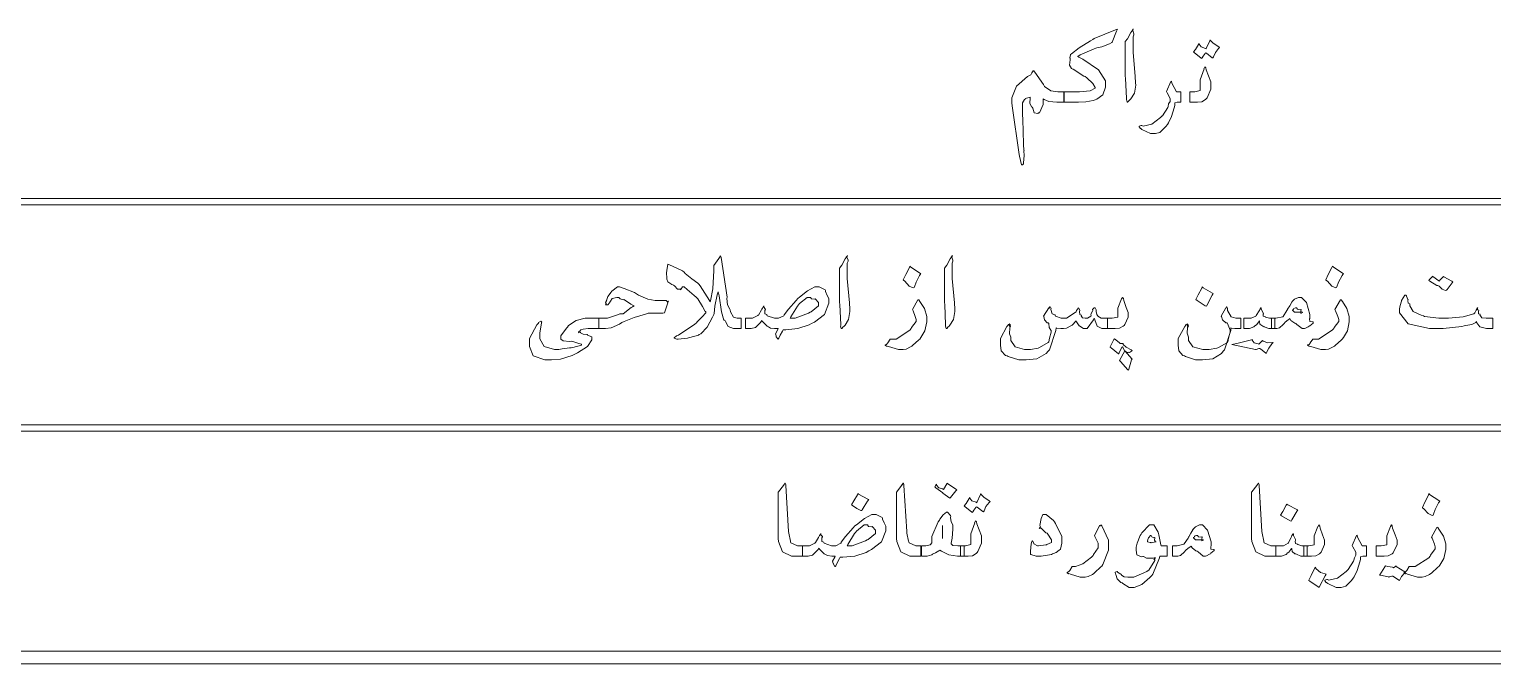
# Model space of a CAD drawing. Header units: metres. Extents: x 294 to 1101, y -498 to -355.
# Drawn here: x 756.61 to 763.42, y -383.82 to -380.87 of the extents above; entities that cross this region are included whole.
import ezdxf

# ---------------------------------------------------------------- set-up
doc = ezdxf.new("R2010")
doc.units = ezdxf.units.M
doc.layers.add('19-JARDINERIA', color=80, linetype='Continuous', lineweight=0)

msp = doc.modelspace()

# ---------------------------------------------------------------- linework, layer by layer
at = {"layer": '19-JARDINERIA', "color": 251}
for points in [[(761.6721, -380.8723), (761.6681, -380.881), (761.6473, -380.9326), (761.6463, -380.9343), (761.6354, -380.9399), (761.5985, -380.9535), (761.5754, -380.9584), (761.5714, -380.9602), (761.564, -380.9633), (761.4987, -380.9916), (761.4927, -380.995), (761.4914, -380.9957), (761.4874, -380.9978), (761.4874, -380.9985), (761.4874, -380.9985), (761.4918, -381.0013), (761.4927, -381.0017), (761.5116, -381.0111), (761.5831, -381.0603), (761.6168, -381.1122), (761.6168, -381.1297), (761.6168, -381.1412), (761.6044, -381.1771), (761.5758, -381.1966), (761.5676, -381.2001), (761.5586, -381.2029), (761.5243, -381.2099), (761.4902, -381.2113), (761.4791, -381.2113), (761.4231, -381.2113), (761.4231, -381.1628), (761.4783, -381.1628), (761.495, -381.1628), (761.5449, -381.1579), (761.5684, -381.1464), (761.5684, -381.1426), (761.5684, -381.1426), (761.5567, -381.1237), (761.5298, -381.0979), (761.5222, -381.0924), (761.5163, -381.0903), (761.4662, -381.0575), (761.4617, -381.0554), (761.4577, -381.0543), (761.4494, -381.0383), (761.4518, -381.0142), (761.4518, -381.0062), (761.4507, -381.0055), (761.4537, -380.9909), (761.4541, -380.9902), (761.4575, -380.9867), (761.494, -380.9584), (761.5459, -380.9256), (761.557, -380.92), (761.5633, -380.9152), (761.6623, -380.8754), (761.6721, -380.8723)], [(761.7565, -381.1206), (761.7568, -381.1314), (761.751, -381.1687), (761.7342, -381.1949), (761.7292, -381.2008), (761.726, -381.2033), (761.7192, -381.2113), (761.7171, -381.2113), (761.7164, -381.2113), (761.7137, -381.1991), (761.7141, -381.197), (761.7141, -381.1921), (761.7096, -381.1007), (761.708, -381.0889), (761.708, -381.0491), (761.708, -380.9595), (761.708, -380.9298), (761.708, -380.9298), (761.719, -380.9159), (761.7349, -380.8869), (761.7391, -380.8813), (761.7391, -380.8813), (761.74, -380.8796), (761.7449, -380.8723), (761.7466, -380.8723), (761.7457, -380.8723), (761.7432, -380.8785), (761.7482, -380.8935), (761.7482, -380.8981), (761.7445, -380.9071), (761.7444, -380.9786), (761.7548, -381.091), (761.7565, -381.1206)], [(762.1473, -380.9577), (762.1414, -380.9619), (762.1272, -380.9804), (762.1185, -380.9999), (762.1155, -381.0048), (762.1126, -381.0045), (762.0856, -380.9835), (762.0822, -380.9811), (762.0793, -380.9853), (762.071, -380.9971), (762.0657, -381.0052), (762.064, -381.0076), (762.061, -381.0066), (762.0294, -380.9804), (762.0254, -380.9776), (762.0254, -380.9776), (762.0349, -380.9664), (762.0496, -380.9431), (762.0527, -380.9389), (762.0517, -380.9413), (762.0615, -380.9542), (762.0817, -380.9609), (762.0852, -380.963), (762.0838, -380.9612), (762.1013, -380.9253), (762.1034, -380.9207), (762.1024, -380.9225), (762.1168, -380.9368), (762.1427, -380.9539), (762.1473, -380.9577)], [(762.1056, -381.1356), (762.1056, -381.1506), (762.0897, -381.1904), (762.0867, -381.1946), (762.0822, -381.1987), (762.0648, -381.2092), (762.0449, -381.2113), (762.0383, -381.2113), (762.0087, -381.2113), (762.0087, -381.1628), (762.0231, -381.1628), (762.0316, -381.1628), (762.0572, -381.1572), (762.0572, -381.1555), (762.0572, -381.1433), (762.0572, -381.1164), (762.0572, -381.1077), (762.0746, -381.0561), (762.0742, -381.0561), (762.0778, -381.047), (762.0791, -381.047), (762.079, -381.047), (762.0823, -381.0515), (762.0829, -381.0522), (762.0844, -381.0603), (762.1056, -381.1168), (762.1056, -381.1356)], [(761.4244, -381.2113), (761.4017, -381.2113), (761.3894, -381.2113), (761.353, -381.2075), (761.3303, -381.1987), (761.3267, -381.1963), (761.3267, -381.1994), (761.3267, -381.2068), (761.3267, -381.2092), (761.3267, -381.2221), (761.3097, -381.2612), (761.304, -381.2612), (761.3012, -381.2633), (761.2849, -381.2601), (761.2777, -381.2385), (761.276, -381.234), (761.2721, -381.2333), (761.2639, -381.2158), (761.2665, -381.1918), (761.2662, -381.1872), (761.262, -381.189), (761.2493, -381.1928), (761.2446, -381.1946), (761.2435, -381.1956), (761.24, -381.1984), (761.2298, -381.2148), (761.2298, -381.2204), (761.2298, -381.2469), (761.2323, -381.3131), (761.2329, -381.3257), (761.2333, -381.3452), (761.2354, -381.4077), (761.2372, -381.4338), (761.2374, -381.4352), (761.2367, -381.4384), (761.2374, -381.4572), (761.2374, -381.4635), (761.2369, -381.4718), (761.2344, -381.497), (761.231, -381.5018), (761.2298, -381.5018), (761.2263, -381.5018), (761.2166, -381.4628), (761.2155, -381.4551), (761.1829, -381.228), (761.1829, -381.228), (761.1814, -381.2137), (761.1814, -381.2092), (761.1814, -381.1911), (761.203, -381.1373), (761.2539, -381.091), (761.2684, -381.0833), (761.2684, -381.0833), (761.2732, -381.0742), (761.2804, -381.0658), (761.2828, -381.0658), (761.2826, -381.0658), (761.2868, -381.0704), (761.2874, -381.0714), (761.3283, -381.1297), (761.3332, -381.138), (761.3627, -381.1586), (761.3947, -381.1628), (761.4054, -381.1628), (761.4244, -381.1628), (761.4244, -381.2113)], [(761.966, -381.2113), (761.9531, -381.2113), (761.9495, -381.2113), (761.9389, -381.2148), (761.9391, -381.2239), (761.9387, -381.2266), (761.9357, -381.2375), (761.9236, -381.2772), (761.909, -381.3079), (761.9047, -381.3142), (761.8971, -381.3243), (761.8698, -381.3515), (761.8483, -381.3567), (761.8411, -381.3567), (761.8261, -381.3567), (761.786, -381.3379), (761.7813, -381.3341), (761.7796, -381.3341), (761.7722, -381.326), (761.7722, -381.3233), (761.7722, -381.3233), (761.7828, -381.3194), (761.785, -381.3198), (761.7921, -381.3229), (761.8316, -381.3138), (761.8721, -381.2821), (761.8797, -381.2741), (761.8816, -381.2741), (761.9065, -381.2354), (761.9084, -381.2312), (761.9077, -381.2308), (761.9101, -381.2183), (761.9175, -381.2075), (761.9175, -381.2036), (761.9175, -381.1935), (761.9024, -381.1677), (761.8994, -381.1621), (761.9205, -381.1143), (761.9205, -381.1143), (761.9226, -381.114), (761.9228, -381.1143), (761.9255, -381.1224), (761.9472, -381.1628), (761.9546, -381.1628), (761.966, -381.1628), (761.966, -381.2113)], [(759.9213, -382.2639), (759.8948, -382.2639), (759.8865, -382.2639), (759.8617, -382.254), (759.8481, -382.2309), (759.8456, -382.2245), (759.8418, -382.2241), (759.8303, -382.1859), (759.8189, -382.1112), (759.8153, -382.0928), (759.8097, -382.1072), (759.7988, -382.1592), (759.7958, -382.1933), (759.7941, -382.1988), (759.7883, -382.211), (759.7631, -382.257), (759.7343, -382.2873), (759.7268, -382.2919), (759.7239, -382.2949), (759.6835, -382.3058), (759.6775, -382.307), (759.6717, -382.3083), (759.6291, -382.3123), (759.6261, -382.3123), (759.6231, -382.3121), (759.6094, -382.3082), (759.6094, -382.307), (759.6094, -382.307), (759.6213, -382.2975), (759.6238, -382.2964), (759.6307, -382.2943), (759.7058, -382.2432), (759.7139, -382.2366), (759.7175, -382.2328), (759.7409, -382.2092), (759.757, -382.1904), (759.757, -382.1844), (759.754, -382.1836), (759.7413, -382.1615), (759.7203, -382.125), (759.7131, -382.117), (759.7025, -382.1091), (759.6708, -382.0814), (759.656, -382.0693), (759.6511, -382.0693), (759.6495, -382.0693), (759.6465, -382.0737), (759.6458, -382.0746), (759.6443, -382.0769), (759.639, -382.0835), (759.639, -382.0791), (759.639, -382.0791), (759.6378, -382.0807), (759.6261, -382.0797), (759.611, -382.0646), (759.6064, -382.0618), (759.5992, -382.0593), (759.5799, -382.0461), (759.5756, -382.0345), (759.5754, -382.033), (759.5754, -382.033), (759.5752, -382.0012), (759.5754, -381.9966), (759.5758, -381.9934), (759.5799, -381.9649), (759.5814, -381.9649), (759.5846, -381.9655), (759.6482, -381.9951), (759.6571, -382.0012), (759.6617, -382.0078), (759.6916, -382.0326), (759.7205, -382.0523), (759.7245, -382.0565), (759.7307, -382.0644), (759.7741, -382.1325), (759.776, -382.1397), (759.7788, -382.1344), (759.7904, -382.0788), (759.7953, -381.9933), (759.7949, -381.9732), (759.7943, -381.9711), (759.818, -381.9376), (759.8206, -381.9331), (759.8206, -381.9331), (759.8255, -381.9248), (759.8259, -381.9248), (759.8259, -381.9248), (759.8286, -381.9316), (759.8289, -381.9331), (759.857, -382.117), (759.8547, -382.1238), (759.8583, -382.1526), (759.8687, -382.1736), (759.8698, -382.1768), (759.8715, -382.1855), (759.8857, -382.2105), (759.9028, -382.2154), (759.9084, -382.2154), (759.9213, -382.2154), (759.9213, -382.2639)], [(760.4271, -382.173), (760.4275, -382.184), (760.4217, -382.2211), (760.4048, -382.2474), (760.3999, -382.2533), (760.3966, -382.2557), (760.3898, -382.2639), (760.3878, -382.2639), (760.387, -382.2639), (760.3843, -382.2518), (760.3847, -382.2495), (760.3847, -382.2445), (760.3802, -382.1532), (760.3787, -382.1413), (760.3787, -382.1015), (760.3787, -382.012), (760.3787, -381.9823), (760.3787, -381.9823), (760.3897, -381.9682), (760.4055, -381.9395), (760.4097, -381.9338), (760.4097, -381.9338), (760.4106, -381.9319), (760.4156, -381.9248), (760.4173, -381.9248), (760.4163, -381.9248), (760.4139, -381.9312), (760.4188, -381.9461), (760.4188, -381.9505), (760.4152, -381.9598), (760.415, -382.0313), (760.4254, -382.1433), (760.4271, -382.173)], [(760.9153, -382.173), (760.9157, -382.184), (760.9099, -382.2211), (760.893, -382.2474), (760.8881, -382.2533), (760.8849, -382.2557), (760.8781, -382.2639), (760.876, -382.2639), (760.8752, -382.2639), (760.8725, -382.2518), (760.8729, -382.2495), (760.8729, -382.2445), (760.8684, -382.1532), (760.8669, -382.1413), (760.8669, -382.1015), (760.8669, -382.012), (760.8669, -381.9823), (760.8669, -381.9823), (760.8779, -381.9682), (760.8938, -381.9395), (760.8979, -381.9338), (760.8979, -381.9338), (760.8989, -381.9319), (760.9038, -381.9248), (760.9055, -381.9248), (760.9046, -381.9248), (760.9021, -381.9312), (760.907, -381.9461), (760.907, -381.9505), (760.9034, -381.9598), (760.9032, -382.0313), (760.9136, -382.1433), (760.9153, -382.173)], [(760.7575, -382.008), (760.7518, -382.0163), (760.7354, -382.0476), (760.7272, -382.0693), (760.7257, -382.0731), (760.7218, -382.0748), (760.7034, -382.0657), (760.6829, -382.0432), (760.6766, -382.039), (760.676, -382.037), (760.6873, -382.0123), (760.7044, -381.9794), (760.7068, -381.9732), (760.7097, -381.9768), (760.7533, -382.0057), (760.7575, -382.008)], [(762.7227, -382.008), (762.717, -382.0163), (762.7006, -382.0476), (762.6925, -382.0693), (762.691, -382.0731), (762.687, -382.0748), (762.6686, -382.0657), (762.6482, -382.0432), (762.6417, -382.039), (762.6411, -382.037), (762.6525, -382.0123), (762.6695, -381.9794), (762.672, -381.9732), (762.6749, -381.9768), (762.7185, -382.0057), (762.7227, -382.008)], [(763.2318, -382.0459), (763.2291, -382.0504), (763.2049, -382.0812), (763.2022, -382.0852), (763.1982, -382.0866), (763.1829, -382.0805), (763.1689, -382.0669), (763.1651, -382.0648), (763.1644, -382.0648), (763.1625, -382.064), (763.1621, -382.064), (763.1568, -382.0629), (763.1249, -382.0428), (763.1205, -382.0406), (763.1205, -382.0406), (763.1226, -382.0356), (763.1352, -382.0224), (763.1372, -382.0202), (763.1385, -382.022), (763.1663, -382.0413), (763.1697, -382.0436), (763.1697, -382.0436), (763.1719, -382.0379), (763.1858, -382.0241), (763.1878, -382.0217), (763.1897, -382.0232), (763.2272, -382.0432), (763.2318, -382.0459)], [(759.5809, -382.1443), (759.5649, -382.1904), (759.5572, -382.1918), (759.4954, -382.1916), (759.4893, -382.1927), (759.4764, -382.1963), (759.4246, -382.2116), (759.3773, -382.2303), (759.3666, -382.2358), (759.3566, -382.2428), (759.3165, -382.2603), (759.2904, -382.2639), (759.2819, -382.2639), (759.2599, -382.2639), (759.2599, -382.2154), (759.2804, -382.2154), (759.2997, -382.2154), (759.3515, -382.1989), (759.3576, -382.1957), (759.3723, -382.1957), (759.4094, -382.1662), (759.4166, -382.1624), (759.4168, -382.162), (759.4234, -382.1572), (759.4234, -382.1572), (759.4219, -382.1575), (759.4092, -382.1501), (759.3843, -382.1327), (759.3765, -382.1283), (759.3727, -382.1297), (759.3587, -382.1257), (759.3526, -382.1185), (759.3507, -382.1185), (759.3436, -382.1185), (759.3225, -382.124), (759.3137, -382.1367), (759.3114, -382.1405), (759.3099, -382.1443), (759.3014, -382.1534), (759.2985, -382.1534), (759.2966, -382.1537), (759.2902, -382.1534), (759.294, -382.1482), (759.294, -382.1465), (759.2932, -382.1467), (759.2902, -382.1431), (759.2959, -382.1348), (759.2962, -382.1336), (759.2947, -382.1325), (759.3014, -382.1151), (759.3165, -382.0943), (759.319, -382.0913), (759.3209, -382.0899), (759.3466, -382.0701), (759.3553, -382.0701), (759.3553, -382.0701), (759.378, -382.078), (759.425, -382.0966), (759.4355, -382.1019), (759.4435, -382.1083), (759.4876, -382.1273), (759.5222, -382.1329), (759.534, -382.1329), (759.5733, -382.1329), (759.5731, -382.1338), (759.5776, -382.1378), (759.5831, -382.1359), (759.5831, -382.1359), (759.5816, -382.1373), (759.5784, -382.1425), (759.5809, -382.1441), (759.5809, -382.1443)], [(760.3296, -382.1291), (760.3296, -382.1461), (760.3094, -382.1978), (760.2627, -382.2332), (760.2494, -382.2396), (760.2385, -382.2461), (760.1855, -382.2635), (760.1295, -382.2687), (760.117, -382.2692), (760.1134, -382.2752), (760.1034, -382.2943), (760.0965, -382.3082), (760.0942, -382.3123), (760.0922, -382.3115), (760.0852, -382.3013), (760.0852, -382.2979), (760.0842, -382.2979), (760.0814, -382.2877), (760.092, -382.2684), (760.0935, -382.2639), (760.0911, -382.2639), (760.0853, -382.2639), (760.0836, -382.2639), (760.0774, -382.2639), (760.0587, -382.2614), (760.0489, -382.2555), (760.0458, -382.254), (760.042, -382.2531), (760.0199, -382.2296), (760.0186, -382.2267), (760.0121, -382.2357), (759.9877, -382.2591), (759.9677, -382.2639), (759.961, -382.2639), (759.9421, -382.2639), (759.9421, -382.2154), (759.9656, -382.2154), (759.9745, -382.2154), (759.9989, -382.2033), (760.0011, -382.201), (760.0017, -382.2007), (760.0165, -382.1768), (760.0178, -382.1738), (760.0178, -382.1738), (760.0203, -382.1681), (760.0263, -382.1594), (760.0284, -382.1594), (760.0277, -382.1594), (760.0269, -382.1641), (760.0341, -382.1719), (760.0345, -382.1745), (760.0322, -382.1789), (760.032, -382.1952), (760.0405, -382.1989), (760.0413, -382.2003), (760.0426, -382.2041), (760.0761, -382.2154), (760.0874, -382.2154), (760.096, -382.2154), (760.1196, -382.2041), (760.1215, -382.2018), (760.1215, -382.1992), (760.1419, -382.1728), (760.1779, -382.1325), (760.1859, -382.1231), (760.1932, -382.1177), (760.2305, -382.0888), (760.264, -382.0701), (760.2752, -382.0701), (760.285, -382.0701), (760.3119, -382.0839), (760.3145, -382.0867), (760.3142, -382.092), (760.3215, -382.1092), (760.3296, -382.124), (760.3296, -382.1291)], [(760.2812, -382.1488), (760.2812, -382.1431), (760.268, -382.1276), (760.2653, -382.1261), (760.2619, -382.1274), (760.249, -382.1255), (760.2442, -382.1185), (760.2427, -382.1185), (760.229, -382.1185), (760.193, -382.1475), (760.1881, -382.1534), (760.1841, -382.1588), (760.1524, -382.2094), (760.1495, -382.2154), (760.1726, -382.2154), (760.2343, -382.1927), (760.2419, -382.1881), (760.2475, -382.1862), (760.2812, -382.1581), (760.2812, -382.1488)], [(760.7848, -382.2192), (760.7848, -382.233), (760.7765, -382.2748), (760.7575, -382.3057), (760.7522, -382.3123), (760.7482, -382.3153), (760.7193, -382.3426), (760.7159, -382.3448), (760.7094, -382.3488), (760.6888, -382.3587), (760.675, -382.3607), (760.6705, -382.3607), (760.6529, -382.3607), (760.6065, -382.3475), (760.6001, -382.3448), (760.5984, -382.3453), (760.591, -382.3409), (760.591, -382.3395), (760.591, -382.3395), (760.5961, -382.3373), (760.5978, -382.3373), (760.5978, -382.3373), (760.6025, -382.3316), (760.6031, -382.3305), (760.6035, -382.3299), (760.615, -382.3123), (760.619, -382.3123), (760.6424, -382.3123), (760.7057, -382.2712), (760.7129, -382.2631), (760.7146, -382.2587), (760.7363, -382.2302), (760.7363, -382.2207), (760.7363, -382.2207), (760.7318, -382.2079), (760.7212, -382.1806), (760.7182, -382.1753), (760.7439, -382.1306), (760.7439, -382.1306), (760.7473, -382.1295), (760.7477, -382.1299), (760.7528, -382.1376), (760.774, -382.1708), (760.7848, -382.2071), (760.7848, -382.2192)], [(761.7221, -382.1973), (761.7221, -382.2101), (761.7061, -382.2449), (761.7031, -382.2487), (761.6986, -382.2525), (761.6812, -382.262), (761.6613, -382.2639), (761.6547, -382.2639), (761.6252, -382.2639), (761.6252, -382.2154), (761.6395, -382.2154), (761.6481, -382.2154), (761.6736, -382.2109), (761.6736, -382.2094), (761.6736, -382.1993), (761.6736, -382.1766), (761.6736, -382.1693), (761.691, -382.1261), (761.691, -382.1261), (761.6914, -382.1255), (761.6956, -382.1185), (761.6956, -382.1185), (761.6956, -382.1185), (761.6988, -382.1229), (761.6993, -382.1238), (761.7009, -382.1333), (761.713, -382.1653), (761.7221, -382.1891), (761.7221, -382.1973)], [(762.1172, -382.1011), (762.112, -382.1085), (762.0869, -382.1556), (762.0854, -382.1594), (762.0802, -382.1582), (762.0421, -382.1325), (762.0362, -382.1291), (762.0358, -382.128), (762.047, -382.1066), (762.0638, -382.0757), (762.0665, -382.0701), (762.0699, -382.0735), (762.1134, -382.0992), (762.1172, -382.1011)], [(762.5825, -382.2343), (762.5823, -382.2379), (762.5672, -382.2506), (762.5643, -382.2525), (762.5596, -382.2548), (762.546, -382.2624), (762.5415, -382.2639), (762.5401, -382.2639), (762.5306, -382.2639), (762.507, -382.2442), (762.5023, -382.2404), (762.4962, -382.2383), (762.4791, -382.2256), (762.4742, -382.2169), (762.4742, -382.2169), (762.471, -382.22), (762.4601, -382.2281), (762.4509, -382.2353), (762.4485, -382.2381), (762.4434, -382.2444), (762.4249, -382.2606), (762.4135, -382.2639), (762.4099, -382.2639), (762.3887, -382.2639), (762.3887, -382.2154), (762.4092, -382.2154), (762.4092, -382.2154), (762.4406, -382.2084), (762.4425, -382.2071), (762.443, -382.2067), (762.4604, -382.1795), (762.4629, -382.1753), (762.4634, -382.1738), (762.4731, -382.1573), (762.4833, -382.1414), (762.4841, -382.1405), (762.4835, -382.1397), (762.4953, -382.1273), (762.5135, -382.1185), (762.5197, -382.1185), (762.5274, -382.1185), (762.5511, -382.143), (762.5674, -382.1978), (762.5674, -382.2162), (762.5659, -382.219), (762.5668, -382.2309), (762.5799, -382.2326), (762.5825, -382.2343)], [(762.7499, -382.2192), (762.7499, -382.233), (762.7416, -382.2748), (762.7227, -382.3057), (762.7174, -382.3123), (762.7134, -382.3153), (762.6845, -382.3426), (762.681, -382.3448), (762.6747, -382.3488), (762.654, -382.3587), (762.6402, -382.3607), (762.6357, -382.3607), (762.6181, -382.3607), (762.5717, -382.3475), (762.5653, -382.3448), (762.5636, -382.3453), (762.5562, -382.3409), (762.5562, -382.3395), (762.5562, -382.3395), (762.5613, -382.3373), (762.563, -382.3373), (762.563, -382.3373), (762.5678, -382.3316), (762.5683, -382.3305), (762.5687, -382.3299), (762.5802, -382.3123), (762.5842, -382.3123), (762.6077, -382.3123), (762.6709, -382.2712), (762.678, -382.2631), (762.6798, -382.2587), (762.7015, -382.2302), (762.7015, -382.2207), (762.7015, -382.2207), (762.697, -382.2079), (762.6864, -382.1806), (762.6834, -382.1753), (762.7091, -382.1306), (762.7091, -382.1306), (762.7125, -382.1295), (762.7129, -382.1299), (762.718, -382.1376), (762.7392, -382.1708), (762.7499, -382.2071), (762.7499, -382.2192)], [(763.4172, -382.2639), (763.3983, -382.2639), (763.3881, -382.2639), (763.3574, -382.2557), (763.3432, -382.2366), (763.3415, -382.2313), (763.3387, -382.2355), (763.3208, -382.2447), (763.2923, -382.2491), (763.284, -382.251), (763.273, -382.2542), (763.1863, -382.2639), (763.1575, -382.2639), (763.1239, -382.2639), (763.0234, -382.2411), (762.9835, -382.19), (762.9835, -382.173), (762.9835, -382.173), (762.9858, -382.163), (762.9911, -382.1401), (762.9926, -382.1359), (762.9935, -382.1338), (763.008, -382.1079), (763.013, -382.1079), (763.013, -382.1079), (763.016, -382.1119), (763.016, -382.1132), (763.0159, -382.1132), (763.0222, -382.1286), (763.0236, -382.1306), (763.0222, -382.1336), (763.0247, -382.1458), (763.0319, -382.148), (763.0319, -382.1488), (763.0319, -382.1577), (763.0478, -382.1847), (763.0849, -382.202), (763.0955, -382.2048), (763.1008, -382.2075), (763.1672, -382.2154), (763.1894, -382.2154), (763.2118, -382.2154), (763.2796, -382.2092), (763.329, -382.1946), (763.3347, -382.1904), (763.3347, -382.1904), (763.341, -382.1779), (763.3415, -382.176), (763.3415, -382.176), (763.3417, -382.1747), (763.3461, -382.1678), (763.3476, -382.1678), (763.3468, -382.1696), (763.3472, -382.1764), (763.3527, -382.1781), (763.3529, -382.1791), (763.3513, -382.1827), (763.3517, -382.1956), (763.3578, -382.1973), (763.3582, -382.198), (763.3572, -382.2004), (763.3669, -382.2131), (763.3875, -382.2154), (763.3945, -382.2154), (763.4172, -382.2154), (763.4172, -382.2639)], [(761.6257, -382.2639), (761.6076, -382.2639), (761.5998, -382.2639), (761.5771, -382.2518), (761.5663, -382.2234), (761.5636, -382.2154), (761.5606, -382.2234), (761.5311, -382.2639), (761.5213, -382.2639), (761.5146, -382.2639), (761.4963, -382.2525), (761.4948, -382.2503), (761.4939, -382.2506), (761.4821, -382.2319), (761.4797, -382.2283), (761.4615, -382.2472), (761.4549, -382.251), (761.4348, -382.2618), (761.4206, -382.2639), (761.416, -382.2639), (761.4089, -382.2639), (761.3896, -382.2612), (761.3873, -382.2608), (761.3858, -382.2727), (761.3557, -382.3626), (761.3495, -382.3691), (761.3404, -382.3791), (761.2963, -382.4041), (761.2475, -382.4092), (761.2314, -382.4092), (761.2132, -382.4092), (761.1632, -382.394), (761.1587, -382.391), (761.151, -382.3889), (761.1315, -382.3676), (761.1277, -382.3403), (761.1277, -382.3312), (761.1277, -382.3102), (761.1572, -382.254), (761.1632, -382.2472), (761.1632, -382.2472), (761.1634, -382.2453), (761.1716, -382.2419), (761.1716, -382.2419), (761.1705, -382.2424), (761.1681, -382.2459), (761.1746, -382.2468), (761.1746, -382.2472), (761.1729, -382.248), (761.1685, -382.2518), (761.1746, -382.2523), (761.1746, -382.2525), (761.1708, -382.2599), (761.1696, -382.2879), (761.1761, -382.3043), (761.1761, -382.31), (761.1761, -382.3195), (761.1956, -382.3483), (761.2399, -382.3607), (761.2548, -382.3607), (761.2679, -382.3607), (761.3025, -382.3543), (761.307, -382.3532), (761.3097, -382.3522), (761.3504, -382.329), (761.3525, -382.3259), (761.3525, -382.3259), (761.3565, -382.3079), (761.3631, -382.2799), (761.3631, -382.2707), (761.3613, -382.2708), (761.3546, -382.2584), (761.3523, -382.2398), (761.3502, -382.2373), (761.3451, -382.2363), (761.3324, -382.2226), (761.329, -382.208), (761.3283, -382.2063), (761.3532, -382.1678), (761.3528, -382.1681), (761.3523, -382.1696), (761.3568, -382.1624), (761.3586, -382.1624), (761.3586, -382.1624), (761.3625, -382.1681), (761.3631, -382.1693), (761.3617, -382.1749), (761.3684, -382.1948), (761.3812, -382.2003), (761.3828, -382.2018), (761.3839, -382.2052), (761.4096, -382.2154), (761.4183, -382.2154), (761.4342, -382.2154), (761.4797, -382.1857), (761.4819, -382.1799), (761.4819, -382.1799), (761.4902, -382.167), (761.4902, -382.167), (761.4902, -382.167), (761.4965, -382.1776), (761.4971, -382.1799), (761.4955, -382.1838), (761.4965, -382.198), (761.5039, -382.202), (761.5046, -382.2033), (761.5037, -382.2046), (761.5086, -382.2139), (761.522, -382.2154), (761.5265, -382.2154), (761.5323, -382.2154), (761.548, -382.2052), (761.5493, -382.2033), (761.5491, -382.2033), (761.5483, -382.1963), (761.5561, -382.1829), (761.5568, -382.1799), (761.5568, -382.1799), (761.5557, -382.1745), (761.5633, -382.167), (761.566, -382.167), (761.5678, -382.167), (761.5729, -382.177), (761.5735, -382.1791), (761.5733, -382.1838), (761.5758, -382.1988), (761.5797, -382.2022), (761.5803, -382.2033), (761.5801, -382.2058), (761.5966, -382.2154), (761.6023, -382.2154), (761.6257, -382.2154), (761.6257, -382.2639)], [(762.2451, -382.2639), (762.2239, -382.2639), (762.2178, -382.2639), (762.2027, -382.2612), (762.1997, -382.2608), (762.1993, -382.2727), (762.1694, -382.3626), (762.1633, -382.3691), (762.1558, -382.3791), (762.1149, -382.4041), (762.0678, -382.4092), (762.0521, -382.4092), (762.035, -382.4092), (761.9883, -382.394), (761.9839, -382.391), (761.9766, -382.3889), (761.958, -382.3676), (761.9544, -382.3403), (761.9544, -382.3312), (761.9544, -382.3102), (761.9847, -382.254), (761.9907, -382.2472), (761.9907, -382.2472), (761.9902, -382.2453), (761.9984, -382.2419), (761.9984, -382.2419), (761.9974, -382.2423), (761.9957, -382.2457), (762.0021, -382.2463), (762.0021, -382.2465), (762.0004, -382.2472), (761.996, -382.2518), (762.0021, -382.2523), (762.0021, -382.2525), (761.9981, -382.2589), (761.9966, -382.2849), (762.0029, -382.3036), (762.0029, -382.31), (762.0029, -382.3195), (762.0233, -382.3483), (762.0693, -382.3607), (762.0846, -382.3607), (762.0982, -382.3607), (762.1344, -382.3543), (762.1391, -382.3532), (762.1414, -382.3522), (762.1832, -382.329), (762.1853, -382.3259), (762.1853, -382.3259), (762.1891, -382.3079), (762.1966, -382.2799), (762.1966, -382.2707), (762.1966, -382.2707), (762.184, -382.2398), (762.1815, -382.2373), (762.1756, -382.2363), (762.1599, -382.2226), (762.1558, -382.208), (762.155, -382.2063), (762.1762, -382.1678), (762.1759, -382.1681), (762.1753, -382.1696), (762.1792, -382.1624), (762.1807, -382.1624), (762.1807, -382.1624), (762.184, -382.1681), (762.1845, -382.1693), (762.1844, -382.1791), (762.2001, -382.2095), (762.2229, -382.2154), (762.2307, -382.2154), (762.2451, -382.2154), (762.2451, -382.2639)], [(762.4046, -382.2639), (762.3834, -382.2639), (762.3757, -382.2639), (762.3549, -382.255), (762.3524, -382.2533), (762.3475, -382.2525), (762.334, -382.2428), (762.3327, -382.23), (762.3319, -382.2275), (762.3289, -382.2321), (762.3189, -382.2455), (762.3115, -382.2506), (762.3093, -382.2525), (762.3066, -382.2553), (762.2858, -382.2639), (762.279, -382.2639), (762.2593, -382.2639), (762.2593, -382.2154), (762.2858, -382.2154), (762.2937, -382.2154), (762.3155, -382.2052), (762.3176, -382.2033), (762.3177, -382.2029), (762.3306, -382.1817), (762.3319, -382.1791), (762.3319, -382.1791), (762.3337, -382.1745), (762.3392, -382.167), (762.341, -382.167), (762.341, -382.167), (762.341, -382.1739), (762.3498, -382.1902), (762.3509, -382.195), (762.3494, -382.1967), (762.3496, -382.2063), (762.359, -382.2086), (762.36, -382.2094), (762.3607, -382.2109), (762.3794, -382.2154), (762.3857, -382.2154), (762.4046, -382.2154), (762.4046, -382.2639)], [(762.5325, -382.1874), (762.5308, -382.1878), (762.5246, -382.1844), (762.5261, -382.1755), (762.525, -382.1745), (762.5217, -382.1759), (762.5093, -382.1739), (762.504, -382.167), (762.5023, -382.167), (762.4996, -382.167), (762.4924, -382.17), (762.4917, -382.1708), (762.4909, -382.1728), (762.4867, -382.1791), (762.4864, -382.176), (762.4864, -382.176), (762.4862, -382.1787), (762.4953, -382.1874), (762.5166, -382.1872), (762.5227, -382.1881), (762.5223, -382.1885), (762.524, -382.1925), (762.5314, -382.1889), (762.5318, -382.1889), (762.5304, -382.1895), (762.5265, -382.1914), (762.5325, -382.1883), (762.5325, -382.1874)], [(759.2603, -382.2639), (759.2187, -382.2639), (759.2105, -382.2639), (759.1865, -382.2656), (759.1767, -382.2701), (759.1748, -382.2714), (759.1723, -382.2735), (759.1646, -382.2795), (759.1687, -382.2768), (759.1687, -382.2768), (759.1674, -382.2779), (759.1651, -382.2829), (759.173, -382.2807), (759.174, -382.2813), (759.1738, -382.2831), (759.1865, -382.2902), (759.2043, -382.2904), (759.2066, -382.2911), (759.2077, -382.2937), (759.2277, -382.3025), (759.2277, -382.3055), (759.2277, -382.3159), (759.2075, -382.3477), (759.1608, -382.3767), (759.1475, -382.3819), (759.135, -382.3888), (759.0819, -382.4058), (759.0402, -382.4092), (759.0264, -382.4092), (759.0082, -382.4092), (758.9541, -382.3899), (758.9371, -382.3469), (758.9371, -382.3327), (758.9371, -382.3091), (758.9717, -382.2457), (758.9787, -382.2381), (758.9787, -382.2381), (758.9797, -382.2353), (758.9893, -382.2292), (758.9901, -382.229), (758.9901, -382.2298), (758.9939, -382.2315), (758.9939, -382.2321), (758.9935, -382.2336), (758.9931, -382.2381), (758.9931, -382.2389), (758.9912, -382.2465), (758.9855, -382.2856), (758.9855, -382.2987), (758.9855, -382.3106), (759.0062, -382.3468), (759.0531, -382.3607), (759.0688, -382.3607), (759.0739, -382.3607), (759.0893, -382.3585), (759.1237, -382.3537), (759.1309, -382.3524), (759.1388, -382.3516), (759.1793, -382.3403), (759.1793, -382.3365), (759.1793, -382.3365), (759.167, -382.3327), (759.1388, -382.3235), (759.1309, -382.3221), (759.1227, -382.3238), (759.0943, -382.32), (759.0824, -382.3136), (759.0824, -382.3115), (759.0824, -382.2977), (759.1089, -382.2616), (759.1142, -382.2563), (759.1183, -382.25), (759.1546, -382.2266), (759.1958, -382.2154), (759.2096, -382.2154), (759.2603, -382.2154), (759.2603, -382.2639)], [(761.638, -382.3501), (761.6384, -382.3483), (761.6558, -382.3146), (761.6577, -382.3108), (761.6577, -382.3108), (761.68, -382.329), (761.6827, -382.3312), (761.6831, -382.3326), (761.6967, -382.3333), (761.6978, -382.3335), (761.6984, -382.3376), (761.7131, -382.3505), (761.7357, -382.3619), (761.7402, -382.3653), (761.7378, -382.3683), (761.7273, -382.3755), (761.7222, -382.3738), (761.7213, -382.3744), (761.7175, -382.3752), (761.704, -382.3668), (761.6977, -382.3505), (761.6948, -382.3479), (761.6921, -382.3501), (761.6806, -382.3762), (761.6789, -382.3804), (761.6764, -382.3812), (761.643, -382.3535), (761.638, -382.3501)], [(762.3955, -382.3282), (762.3899, -382.3341), (762.3759, -382.3543), (762.3673, -382.3725), (762.3645, -382.3774), (762.3619, -382.3787), (762.3367, -382.3585), (762.3335, -382.3562), (762.33, -382.3568), (762.3164, -382.3602), (762.3145, -382.3607), (762.204, -382.3373), (762.2061, -382.3378), (762.2392, -382.3306), (762.289, -382.317), (762.2994, -382.3146), (762.2986, -382.3178), (762.3079, -382.3305), (762.3266, -382.3339), (762.3297, -382.3357), (762.3297, -382.3357), (762.3342, -382.3318), (762.3452, -382.3203), (762.3471, -382.3184), (762.3492, -382.3229), (762.3707, -382.3293), (762.3929, -382.3276), (762.3955, -382.3282)], [(761.6812, -382.4122), (761.7061, -382.3676), (761.7402, -382.4054), (761.7376, -382.4086), (761.7245, -382.4518), (761.7228, -382.4576), (761.7205, -382.4552), (761.6859, -382.4173), (761.6812, -382.4122)], [(760.2076, -383.3217), (760.1705, -383.3217), (760.1563, -383.3217), (760.1141, -383.3012), (760.0956, -383.2536), (760.0941, -383.2399), (760.0941, -383.2234), (760.0941, -383.1864), (760.0941, -383.1741), (760.0941, -383.1366), (760.0941, -383.0522), (760.0941, -383.0242), (760.0956, -383.0231), (760.1183, -382.9928), (760.1213, -382.9886), (760.1211, -382.9886), (760.121, -382.9893), (760.1251, -382.9826), (760.1266, -382.9826), (760.1266, -382.9826), (760.1289, -382.9899), (760.1289, -382.9924), (760.1425, -383.2073), (760.1429, -383.2148), (760.1505, -383.2524), (760.1516, -383.2543), (760.1527, -383.259), (760.1841, -383.2732), (760.1947, -383.2732), (760.2076, -383.2732), (760.2076, -383.3217)], [(760.7575, -383.3217), (760.7204, -383.3217), (760.7062, -383.3217), (760.6641, -383.3012), (760.6455, -383.2536), (760.644, -383.2399), (760.644, -383.2234), (760.644, -383.1864), (760.644, -383.1741), (760.644, -383.1366), (760.644, -383.0522), (760.644, -383.0242), (760.6455, -383.0231), (760.6682, -382.9928), (760.6712, -382.9886), (760.671, -382.9886), (760.6708, -382.9893), (760.675, -382.9826), (760.6766, -382.9826), (760.6766, -382.9826), (760.6788, -382.9899), (760.6788, -382.9924), (760.6924, -383.2073), (760.6928, -383.2148), (760.7004, -383.2524), (760.7015, -383.2543), (760.7026, -383.259), (760.7341, -383.2732), (760.7447, -383.2732), (760.7575, -383.2732), (760.7575, -383.3217)], [(760.9242, -383.0136), (760.9205, -383.0176), (760.8955, -383.0484), (760.8925, -383.0522), (760.8592, -383.0295), (760.8592, -383.0295), (760.861, -383.0274), (760.8614, -383.0272), (760.8604, -383.0271), (760.8279, -383.0034), (760.822, -382.9993), (760.822, -382.9993), (760.8289, -382.9884), (760.8296, -382.9871), (760.8298, -382.9914), (760.8415, -383.0039), (760.8588, -383.0091), (760.8622, -383.0114), (760.8629, -383.0114), (760.879, -382.9858), (760.8811, -382.9826), (760.8816, -382.9845), (760.9197, -383.0104), (760.9242, -383.0136)], [(762.4093, -383.3217), (762.3722, -383.3217), (762.358, -383.3217), (762.3159, -383.3012), (762.2973, -383.2536), (762.2958, -383.2399), (762.2958, -383.2234), (762.2958, -383.1864), (762.2958, -383.1741), (762.2958, -383.1366), (762.2958, -383.0522), (762.2958, -383.0242), (762.2973, -383.0231), (762.32, -382.9928), (762.323, -382.9886), (762.3229, -382.9886), (762.3227, -382.9893), (762.3268, -382.9826), (762.3283, -382.9826), (762.3283, -382.9826), (762.3306, -382.9899), (762.3306, -382.9924), (762.3442, -383.2073), (762.3446, -383.2148), (762.3522, -383.2524), (762.3533, -383.2543), (762.3544, -383.259), (762.3859, -383.2732), (762.3965, -383.2732), (762.4093, -383.2732), (762.4093, -383.3217)], [(760.5155, -383.0582), (760.51, -383.0658), (760.4935, -383.0912), (760.485, -383.1069), (760.4837, -383.1098), (760.4784, -383.1095), (760.4598, -383.1004), (760.4402, -383.0859), (760.4345, -383.0832), (760.4345, -383.0832), (760.4453, -383.0647), (760.4622, -383.0359), (760.4648, -383.031), (760.4678, -383.0338), (760.5113, -383.0566), (760.5155, -383.0582)], [(761.0805, -383.0681), (761.0747, -383.072), (761.0605, -383.0906), (761.0518, -383.1103), (761.0488, -383.115), (761.0459, -383.1146), (761.0189, -383.0941), (761.0155, -383.0916), (761.0126, -383.0956), (761.0043, -383.1077), (760.999, -383.1154), (760.9973, -383.1181), (760.9942, -383.1169), (760.9627, -383.0908), (760.9587, -383.0878), (760.9587, -383.0878), (760.9681, -383.0766), (760.9829, -383.0534), (760.9859, -383.0492), (760.985, -383.0519), (760.9948, -383.0647), (761.0151, -383.0711), (761.0185, -383.0734), (761.0172, -383.0715), (761.0346, -383.0357), (761.0367, -383.031), (761.0357, -383.0329), (761.05, -383.0471), (761.076, -383.0641), (761.0805, -383.0681)], [(762.5106, -383.1067), (762.5081, -383.1114), (762.4826, -383.1525), (762.4796, -383.1582), (762.475, -383.1578), (762.4353, -383.1343), (762.4296, -383.1317), (762.4296, -383.1317), (762.4417, -383.1143), (762.4572, -383.0847), (762.4599, -383.0795), (762.4642, -383.0823), (762.5066, -383.105), (762.5106, -383.1067)], [(763.1716, -383.0658), (763.1659, -383.0741), (763.1494, -383.1054), (763.1413, -383.1271), (763.1398, -383.1309), (763.1358, -383.1326), (763.1174, -383.1235), (763.097, -383.101), (763.0906, -383.0968), (763.09, -383.0948), (763.1013, -383.0702), (763.1184, -383.0373), (763.1209, -383.031), (763.1237, -383.0346), (763.1674, -383.0636), (763.1716, -383.0658)], [(760.595, -383.187), (760.595, -383.204), (760.5747, -383.2557), (760.528, -383.291), (760.5148, -383.2975), (760.5038, -383.3039), (760.4507, -383.3213), (760.3948, -383.3266), (760.3822, -383.3269), (760.3787, -383.333), (760.3686, -383.3522), (760.3618, -383.3659), (760.3596, -383.3701), (760.3575, -383.3694), (760.3505, -383.3591), (760.3505, -383.3557), (760.3496, -383.3557), (760.3467, -383.3455), (760.3573, -383.3263), (760.3588, -383.3217), (760.3563, -383.3217), (760.3507, -383.3217), (760.349, -383.3217), (760.3427, -383.3217), (760.324, -383.3192), (760.3142, -383.3133), (760.3111, -383.3118), (760.3073, -383.3109), (760.2852, -383.2874), (760.2839, -383.2846), (760.2774, -383.2935), (760.253, -383.3169), (760.233, -383.3217), (760.2264, -383.3217), (760.2074, -383.3217), (760.2074, -383.2732), (760.2309, -383.2732), (760.2398, -383.2732), (760.2642, -383.2611), (760.2665, -383.2589), (760.267, -383.2584), (760.2818, -383.2346), (760.2831, -383.2316), (760.2831, -383.2316), (760.2856, -383.2259), (760.2916, -383.2173), (760.2937, -383.2173), (760.293, -383.2173), (760.2922, -383.2219), (760.2994, -383.2297), (760.2998, -383.2324), (760.2975, -383.2367), (760.2973, -383.253), (760.3058, -383.2568), (760.3066, -383.2581), (760.3079, -383.2619), (760.3414, -383.2732), (760.3528, -383.2732), (760.3613, -383.2732), (760.3849, -383.2619), (760.3868, -383.2596), (760.3868, -383.2569), (760.4073, -383.2306), (760.4432, -383.1904), (760.4511, -383.1809), (760.4586, -383.1756), (760.4958, -383.1467), (760.5293, -383.1279), (760.5405, -383.1279), (760.5503, -383.1279), (760.5772, -383.1417), (760.5798, -383.1446), (760.5795, -383.1499), (760.5868, -383.1671), (760.595, -383.1818), (760.595, -383.187)], [(760.9591, -383.3217), (760.9409, -383.3217), (760.9272, -383.3217), (760.8869, -383.3147), (760.8535, -383.2982), (760.8462, -383.2937), (760.8414, -383.2969), (760.8258, -383.306), (760.8154, -383.3107), (760.8122, -383.3126), (760.8092, -383.3148), (760.7865, -383.3217), (760.7789, -383.3217), (760.7608, -383.3217), (760.7608, -383.2732), (760.7744, -383.2732), (760.7814, -383.2732), (760.8013, -383.2687), (760.8024, -383.2679), (760.8024, -383.2679), (760.8092, -383.2594), (760.8092, -383.2566), (760.8092, -383.2309), (760.8381, -383.1627), (760.844, -383.1536), (760.8451, -383.1494), (760.8612, -383.1292), (760.8771, -383.1173), (760.8826, -383.1173), (760.8822, -383.1175), (760.8957, -383.1325), (760.897, -383.1355), (760.8953, -383.1415), (760.8987, -383.1624), (760.9061, -383.1767), (760.9061, -383.1816), (760.9061, -383.1955), (760.9038, -383.2373), (760.8991, -383.2607), (760.8978, -383.2649), (760.8978, -383.2649), (760.9065, -383.2721), (760.9299, -383.2732), (760.9379, -383.2732), (760.9591, -383.2732), (760.9591, -383.3217)], [(761.0389, -383.246), (761.0389, -383.2607), (761.023, -383.3006), (761.02, -383.305), (761.0155, -383.3092), (760.998, -383.3196), (760.9782, -383.3217), (760.9715, -383.3217), (760.942, -383.3217), (760.942, -383.2732), (760.9564, -383.2732), (760.9649, -383.2732), (760.9905, -383.2676), (760.9905, -383.2657), (760.9905, -383.2537), (760.9905, -383.2269), (760.9905, -383.2179), (761.0079, -383.1665), (761.0075, -383.1663), (761.0111, -383.1574), (761.0124, -383.1574), (761.0122, -383.1574), (761.0157, -383.1618), (761.0162, -383.1627), (761.0177, -383.1707), (761.0389, -383.2271), (761.0389, -383.246)], [(761.4134, -383.2505), (761.4134, -383.2605), (761.4064, -383.2885), (761.4051, -383.2906), (761.4009, -383.2944), (761.3871, -383.3052), (761.3744, -383.3096), (761.3703, -383.3111), (761.3646, -383.3137), (761.3171, -383.3217), (761.3014, -383.3217), (761.2931, -383.3217), (761.2694, -383.3133), (761.268, -383.3118), (761.268, -383.2986), (761.2711, -383.2636), (761.2719, -383.2589), (761.2717, -383.2587), (761.2751, -383.2505), (761.2764, -383.2505), (761.2832, -383.2619), (761.283, -383.2643), (761.2995, -383.2732), (761.3052, -383.2732), (761.3052, -383.2732), (761.3383, -383.2695), (761.3415, -383.2687), (761.3432, -383.2681), (761.3649, -383.2583), (761.3649, -383.2551), (761.3649, -383.2451), (761.348, -383.2188), (761.3445, -383.2149), (761.3394, -383.2125), (761.3171, -383.1915), (761.315, -383.1907), (761.3133, -383.1916), (761.3074, -383.1926), (761.3133, -383.1854), (761.3135, -383.1847), (761.3116, -383.1784), (761.3171, -383.147), (761.3256, -383.1279), (761.3286, -383.1279), (761.3411, -383.1279), (761.3737, -383.1563), (761.3786, -383.162), (761.3831, -383.1697), (761.4134, -383.2303), (761.4134, -383.2505)], [(760.5465, -383.2066), (760.5465, -383.201), (760.5333, -383.1854), (760.5307, -383.1839), (760.5272, -383.1852), (760.5144, -383.1833), (760.5094, -383.1763), (760.5079, -383.1763), (760.4943, -383.1763), (760.4583, -383.2053), (760.4534, -383.2112), (760.4495, -383.2167), (760.4177, -383.2672), (760.4148, -383.2732), (760.4379, -383.2732), (760.4996, -383.2505), (760.5071, -383.246), (760.5129, -383.2441), (760.5465, -383.2159), (760.5465, -383.2066)], [(760.8577, -383.2134), (760.8577, -383.2083), (760.8577, -383.1968), (760.8577, -383.193), (760.8577, -383.193), (760.8577, -383.1786), (760.8577, -383.1786), (760.8577, -383.1805), (760.8577, -383.1847), (760.8577, -383.1862), (760.8577, -383.1919), (760.8577, -383.2046), (760.8577, -383.2089), (760.8577, -383.2134), (760.8577, -383.2236), (760.8577, -383.2271), (760.8577, -383.2299), (760.8577, -383.239), (760.8577, -383.2354), (760.8577, -383.2354), (760.8577, -383.2354), (760.8577, -383.2303), (760.8577, -383.2286), (760.8577, -383.2286), (760.8577, -383.2173), (760.8577, -383.2134)], [(761.631, -383.2695), (761.631, -383.2941), (761.6038, -383.3608), (761.5985, -383.3679), (761.5945, -383.3712), (761.5655, -383.3994), (761.5621, -383.4019), (761.5557, -383.4061), (761.5351, -383.4165), (761.5213, -383.4186), (761.5167, -383.4186), (761.4991, -383.4186), (761.4528, -383.4053), (761.4463, -383.4027), (761.4446, -383.4031), (761.4373, -383.3987), (761.4373, -383.3973), (761.4373, -383.3973), (761.4423, -383.3951), (761.444, -383.3951), (761.444, -383.3951), (761.4488, -383.3894), (761.4494, -383.3883), (761.4497, -383.3877), (761.4613, -383.3701), (761.4653, -383.3701), (761.4766, -383.3701), (761.5108, -383.357), (761.5519, -383.3266), (761.5591, -383.3179), (761.5608, -383.3136), (761.5826, -383.2833), (761.5826, -383.2732), (761.5826, -383.2611), (761.5674, -383.2303), (761.5644, -383.2248), (761.5902, -383.1771), (761.5899, -383.178), (761.5909, -383.1816), (761.5939, -383.1763), (761.5939, -383.1763), (761.5991, -383.1813), (761.631, -383.2473), (761.631, -383.2695)], [(761.9035, -383.3217), (761.8695, -383.3217), (761.867, -383.3294), (761.8367, -383.4046), (761.8316, -383.4117), (761.8227, -383.4214), (761.7847, -383.4539), (761.7489, -383.467), (761.737, -383.467), (761.7262, -383.467), (761.6977, -383.4486), (761.6939, -383.4451), (761.6874, -383.4435), (761.6711, -383.4276), (761.6649, -383.4076), (761.6636, -383.4042), (761.6636, -383.4042), (761.6613, -383.3979), (761.6613, -383.3958), (761.6613, -383.3958), (761.6708, -383.393), (761.6726, -383.3936), (761.6725, -383.3963), (761.6878, -383.4055), (761.6901, -383.4072), (761.6901, -383.4096), (761.7025, -383.4171), (761.7203, -383.4186), (761.7264, -383.4186), (761.7484, -383.4186), (761.8083, -383.3932), (761.8142, -383.3883), (761.818, -383.3868), (761.8453, -383.3421), (761.846, -383.3376), (761.8453, -383.338), (761.8414, -383.3376), (761.8468, -383.3302), (761.8468, -383.3277), (761.8377, -383.3307), (761.8074, -383.3317), (761.7926, -383.3239), (761.79, -383.3232), (761.7841, -383.3249), (761.7622, -383.3158), (761.7582, -383.2941), (761.7582, -383.2868), (761.7582, -383.2802), (761.7641, -383.2607), (761.7783, -383.2261), (761.7824, -383.2194), (761.7849, -383.2127), (761.8216, -383.1763), (761.8339, -383.1763), (761.8413, -383.1763), (761.8611, -383.2096), (761.8634, -383.2164), (761.8642, -383.2221), (761.8744, -383.2687), (761.8748, -383.2732), (761.9035, -383.2732), (761.9035, -383.3217)], [(761.8513, -383.2551), (761.8492, -383.2549), (761.8435, -383.2471), (761.8454, -383.2369), (761.8445, -383.2354), (761.8418, -383.2361), (761.832, -383.2321), (761.8288, -383.2248), (761.8278, -383.2248), (761.825, -383.2248), (761.8172, -383.2342), (761.8165, -383.2361), (761.8153, -383.2396), (761.8117, -383.2499), (761.8119, -383.2526), (761.8119, -383.2536), (761.8117, -383.2537), (761.8119, -383.2551), (761.8119, -383.2551), (761.8119, -383.2557), (761.8238, -383.2581), (761.8278, -383.2581), (761.828, -383.259), (761.8496, -383.2557), (761.8513, -383.2551)], [(762.1223, -383.2921), (762.1221, -383.2958), (762.107, -383.3084), (762.1041, -383.3103), (762.0994, -383.3126), (762.0857, -383.3202), (762.0812, -383.3217), (762.0799, -383.3217), (762.0704, -383.3217), (762.0468, -383.302), (762.0421, -383.2982), (762.036, -383.2961), (762.0189, -383.2835), (762.014, -383.2747), (762.014, -383.2747), (762.0108, -383.2778), (761.9999, -383.2859), (761.9907, -383.2931), (761.9883, -383.296), (761.9832, -383.3021), (761.9646, -383.3184), (761.9533, -383.3217), (761.9497, -383.3217), (761.9285, -383.3217), (761.9285, -383.2732), (761.9489, -383.2732), (761.9489, -383.2732), (761.9804, -383.2662), (761.9823, -383.2649), (761.9828, -383.2645), (762.0002, -383.2373), (762.0027, -383.2331), (762.0032, -383.2316), (762.0129, -383.2152), (762.0231, -383.1992), (762.0239, -383.1983), (762.0233, -383.1975), (762.035, -383.1851), (762.0532, -383.1763), (762.0594, -383.1763), (762.0672, -383.1763), (762.0909, -383.2008), (762.1071, -383.2557), (762.1071, -383.274), (762.1056, -383.2768), (762.1066, -383.2888), (762.1196, -383.2904), (762.1223, -383.2921)], [(762.0723, -383.2452), (762.0706, -383.2456), (762.0644, -383.2422), (762.0659, -383.2333), (762.0648, -383.2324), (762.0615, -383.2336), (762.0491, -383.2318), (762.0437, -383.2248), (762.0421, -383.2248), (762.0394, -383.2248), (762.0322, -383.2278), (762.0314, -383.2286), (762.0307, -383.2306), (762.0265, -383.2369), (762.0262, -383.2339), (762.0262, -383.2339), (762.0259, -383.2365), (762.035, -383.2452), (762.0564, -383.2451), (762.0625, -383.246), (762.0621, -383.2463), (762.0638, -383.2503), (762.0712, -383.2467), (762.0715, -383.2467), (762.0702, -383.2473), (762.0663, -383.2492), (762.0723, -383.2462), (762.0723, -383.2452)], [(762.5545, -383.3217), (762.5333, -383.3217), (762.5256, -383.3217), (762.5047, -383.3128), (762.5023, -383.3111), (762.4973, -383.3103), (762.4839, -383.3006), (762.4826, -383.2878), (762.4818, -383.2853), (762.4788, -383.2899), (762.4688, -383.3033), (762.4614, -383.3084), (762.4591, -383.3103), (762.4565, -383.3132), (762.4356, -383.3217), (762.4288, -383.3217), (762.4092, -383.3217), (762.4092, -383.2732), (762.4356, -383.2732), (762.4436, -383.2732), (762.4654, -383.2611), (762.4674, -383.2589), (762.4676, -383.2587), (762.4805, -383.2346), (762.4818, -383.2316), (762.4818, -383.2316), (762.4835, -383.2259), (762.489, -383.2173), (762.4909, -383.2173), (762.4902, -383.2173), (762.4909, -383.2261), (762.4996, -383.2437), (762.5008, -383.249), (762.499, -383.2513), (762.4994, -383.2628), (762.5089, -383.2657), (762.5098, -383.2664), (762.5106, -383.2681), (762.5293, -383.2732), (762.5356, -383.2732), (762.5545, -383.2732), (762.5545, -383.3217)], [(762.6355, -383.2551), (762.6355, -383.2679), (762.6196, -383.3027), (762.6165, -383.3065), (762.612, -383.3103), (762.5946, -383.3198), (762.5747, -383.3217), (762.5681, -383.3217), (762.5386, -383.3217), (762.5386, -383.2732), (762.553, -383.2732), (762.5615, -383.2732), (762.587, -383.2687), (762.587, -383.2672), (762.587, -383.2572), (762.587, -383.2344), (762.587, -383.2271), (762.6044, -383.1839), (762.6044, -383.1839), (762.6048, -383.1833), (762.609, -383.1763), (762.609, -383.1763), (762.609, -383.1763), (762.6122, -383.1807), (762.6128, -383.1816), (762.6143, -383.1911), (762.6264, -383.2231), (762.6355, -383.2469), (762.6355, -383.2551)], [(762.8296, -383.3217), (762.8168, -383.3217), (762.8132, -383.3217), (762.8026, -383.3253), (762.8027, -383.3342), (762.8024, -383.3368), (762.7994, -383.3478), (762.7873, -383.3875), (762.7727, -383.4182), (762.7683, -383.4246), (762.7607, -383.4347), (762.7335, -383.4617), (762.7119, -383.467), (762.7047, -383.467), (762.6898, -383.467), (762.6497, -383.4481), (762.6449, -383.4443), (762.6432, -383.4445), (762.6358, -383.4363), (762.6358, -383.4337), (762.6358, -383.4337), (762.6465, -383.4297), (762.6487, -383.4299), (762.6557, -383.4333), (762.6952, -383.4242), (762.7357, -383.3925), (762.7433, -383.3845), (762.7453, -383.3843), (762.7702, -383.3455), (762.7721, -383.3414), (762.7714, -383.341), (762.7738, -383.3287), (762.7812, -383.3177), (762.7812, -383.3141), (762.7812, -383.3037), (762.766, -383.2781), (762.763, -383.2725), (762.7842, -383.2248), (762.7842, -383.2248), (762.7863, -383.2244), (762.7865, -383.2248), (762.7891, -383.2327), (762.8109, -383.2732), (762.8183, -383.2732), (762.8296, -383.2732), (762.8296, -383.3217)], [(762.9725, -383.2551), (762.9725, -383.2679), (762.9566, -383.3027), (762.9536, -383.3065), (762.9491, -383.3103), (762.9316, -383.3198), (762.9117, -383.3217), (762.9051, -383.3217), (762.8756, -383.3217), (762.8756, -383.2732), (762.89, -383.2732), (762.8985, -383.2732), (762.9241, -383.2687), (762.9241, -383.2672), (762.9241, -383.2572), (762.9241, -383.2344), (762.9241, -383.2271), (762.9415, -383.1839), (762.9415, -383.1839), (762.9418, -383.1833), (762.946, -383.1763), (762.946, -383.1763), (762.946, -383.1763), (762.9492, -383.1807), (762.9498, -383.1816), (762.9513, -383.1911), (762.9634, -383.2231), (762.9725, -383.2469), (762.9725, -383.2551)], [(763.1988, -383.277), (763.1988, -383.2908), (763.1905, -383.3326), (763.1716, -383.3635), (763.1663, -383.3701), (763.1623, -383.3731), (763.1333, -383.4004), (763.1299, -383.4027), (763.1235, -383.4066), (763.1028, -383.4165), (763.0891, -383.4186), (763.0845, -383.4186), (763.0669, -383.4186), (763.0206, -383.4053), (763.0141, -383.4027), (763.0124, -383.4031), (763.005, -383.3987), (763.005, -383.3973), (763.005, -383.3973), (763.0101, -383.3951), (763.0119, -383.3951), (763.0119, -383.3951), (763.0166, -383.3894), (763.0171, -383.3883), (763.0176, -383.3877), (763.0291, -383.3701), (763.0331, -383.3701), (763.0565, -383.3701), (763.1197, -383.329), (763.1269, -383.3209), (763.1286, -383.3166), (763.1504, -383.288), (763.1504, -383.2785), (763.1504, -383.2785), (763.1458, -383.2657), (763.1352, -383.2384), (763.1322, -383.2331), (763.158, -383.1885), (763.158, -383.1885), (763.1614, -383.1873), (763.1617, -383.1877), (763.1669, -383.1955), (763.188, -383.2286), (763.1988, -383.2649), (763.1988, -383.277)], [(762.6423, -383.4057), (762.6379, -383.4131), (762.612, -383.463), (762.6105, -383.467), (762.606, -383.4649), (762.567, -383.4384), (762.5613, -383.4352), (762.5617, -383.4337), (762.573, -383.4114), (762.5889, -383.3794), (762.5916, -383.3731), (762.5957, -383.3803), (762.6171, -383.3973), (762.6383, -383.4038), (762.6423, -383.4057)], [(763.0119, -383.3966), (763.0065, -383.4008), (762.9935, -383.4165), (762.9858, -383.4313), (762.9831, -383.4352), (762.9521, -383.414), (762.9485, -383.4146), (762.9358, -383.418), (762.9339, -383.4186), (762.9303, -383.418), (762.8959, -383.4104), (762.8915, -383.4095), (762.8917, -383.408), (762.915, -383.3712), (762.918, -383.3664), (762.918, -383.3664), (762.9288, -383.3701), (762.9506, -383.3731), (762.9543, -383.3739), (762.9542, -383.3741), (762.956, -383.3766), (762.9664, -383.3679), (762.9679, -383.3671), (762.9681, -383.3701), (763.0084, -383.3943), (763.0119, -383.3966)]]:
    msp.add_lwpolyline(points, close=True, dxfattribs=at)
for points in [[(748.75, -381.6591), (769.7408, -381.6591), (769.7408, -381.6881), (748.75, -381.6881)], [(748.75, -382.7112), (769.7408, -382.7112), (769.7408, -382.7403), (748.75, -382.7403)], [(748.75, -383.7635), (785.6981, -383.7635)], [(785.6981, -383.8216), (748.75, -383.8216)]]:
    msp.add_lwpolyline(points, dxfattribs=at)

doc.saveas('drawing.dxf')
